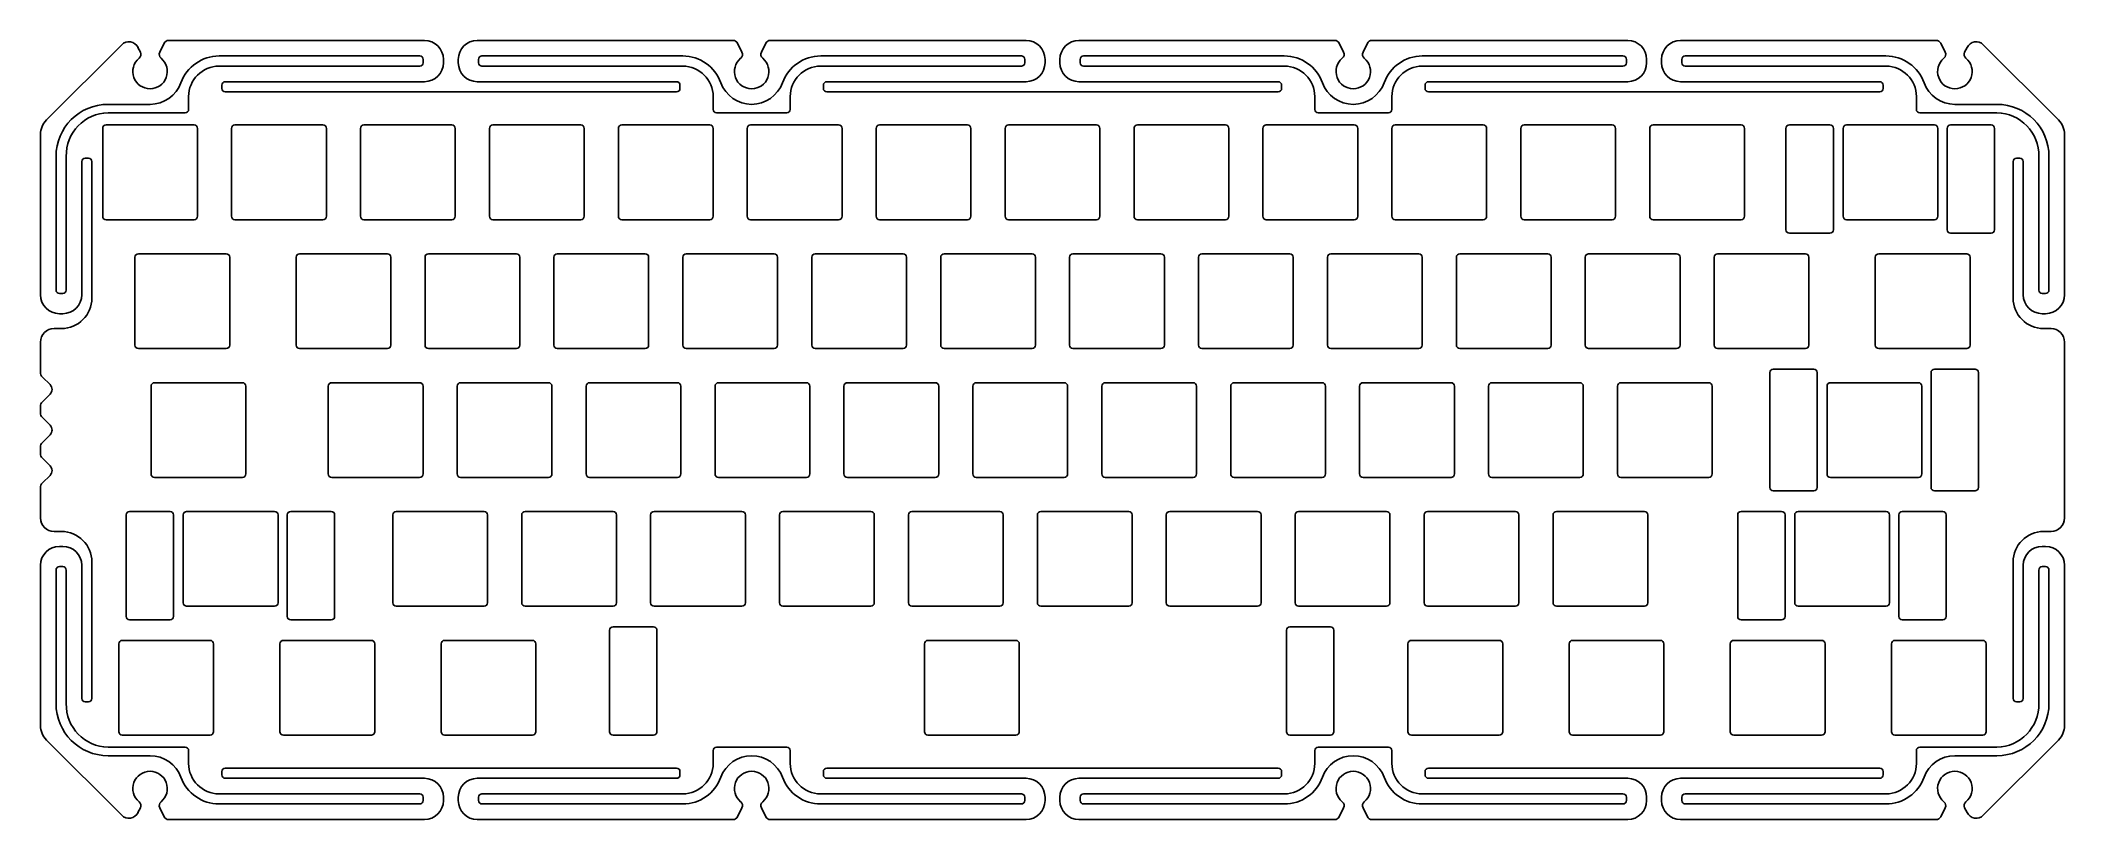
# Model space of a CAD drawing. Extents: x 0 to 299, y 0 to 115.
import ezdxf

# ---------------------------------------------------------------- set-up
doc = ezdxf.new("R2010")
doc.units = 0
doc.layers.add('CONT-SERP-23', color=18, linetype='CONTINUOUS')
doc.layers.add('KEYS-140-ANSI-SIMPL', color=18, linetype='CONTINUOUS')

msp = doc.modelspace()

# ---------------------------------------------------------------- linework, layer by layer
at = {"layer": 'CONT-SERP-23'}
for p, q in [((0.88, 103.43), (12.01, 114.56)), ((14.41, 114.17), (14.76, 113.47)), ((17.63, 113.47), (18.28, 114.77)), ((18.95, 115.19), (56.74, 115.19)), ((64.54, 115.19), (102.33, 115.19)), ((103, 114.77), (103.66, 113.47)), ((106.53, 113.47), (107.18, 114.77)), ((107.85, 115.19), (145.64, 115.19)), ((153.44, 115.19), (191.23, 115.19)), ((191.9, 114.77), (192.56, 113.47)), ((195.43, 113.47), (196.08, 114.77)), ((196.75, 115.19), (234.54, 115.19)), ((242.34, 115.19), (280.13, 115.19)), ((280.8, 114.77), (281.46, 113.47)), ((284.33, 113.47), (284.68, 114.17)), ((287.08, 114.56), (298.21, 103.43)), ((56.04, 112.89), (26.39, 112.89)), ((26.39, 111.39), (56.04, 111.39)), ((56.54, 111.89), (56.54, 112.39)), ((59.54, 112.39), (59.54, 111.89)), ((61.74, 111.89), (61.74, 112.39)), ((64.74, 111.89), (64.74, 112.39)), ((65.24, 112.89), (94.9, 112.89)), ((94.9, 111.39), (65.24, 111.39)), ((115.29, 112.89), (144.94, 112.89)), ((144.94, 111.39), (115.29, 111.39)), ((145.44, 112.39), (145.44, 111.89)), ((148.44, 112.39), (148.44, 111.89)), ((150.64, 111.89), (150.64, 112.39)), ((153.64, 112.39), (153.64, 111.89)), ((183.8, 112.89), (154.14, 112.89)), ((154.14, 111.39), (183.8, 111.39)), ((233.84, 112.89), (204.19, 112.89)), ((204.19, 111.39), (233.84, 111.39)), ((234.34, 111.89), (234.34, 112.39)), ((237.34, 112.39), (237.34, 111.89)), ((239.54, 111.89), (239.54, 112.39)), ((242.54, 111.89), (242.54, 112.39)), ((243.04, 112.89), (272.7, 112.89)), ((272.7, 111.39), (243.04, 111.39)), ((26.79, 108.59), (26.79, 108.09)), ((56.74, 109.09), (27.29, 109.09)), ((94, 109.09), (64.54, 109.09)), ((94.5, 108.09), (94.5, 108.59)), ((115.69, 108.59), (115.69, 108.09)), ((145.64, 109.09), (116.19, 109.09)), ((182.9, 109.09), (153.44, 109.09)), ((183.4, 108.09), (183.4, 108.59)), ((204.59, 108.59), (204.59, 108.09)), ((234.54, 109.09), (205.09, 109.09)), ((271.8, 109.09), (242.34, 109.09)), ((272.3, 108.09), (272.3, 108.59)), ((16.19, 105.74), (10, 105.74)), ((21.89, 104.99), (21.89, 106.89)), ((27.29, 107.59), (94, 107.59)), ((99.4, 104.99), (99.4, 106.89)), ((110.79, 106.89), (110.79, 104.99)), ((116.19, 107.59), (182.9, 107.59)), ((188.3, 106.89), (188.3, 104.99)), ((199.69, 104.99), (199.69, 106.89)), ((205.09, 107.59), (271.8, 107.59)), ((277.2, 104.99), (277.2, 106.89)), ((282.89, 105.74), (289.09, 105.74)), ((10, 104.49), (21.39, 104.49)), ((110.29, 104.49), (99.9, 104.49)), ((188.8, 104.49), (199.19, 104.49)), ((289.09, 104.49), (277.7, 104.49)), ((0, 77.59), (0, 101.31)), ((299.09, 101.31), (299.09, 77.59)), ((2.3, 98.04), (2.3, 78.29)), ((3.8, 78.29), (3.8, 98.04)), ((6.1, 97.29), (6.1, 77.59)), ((7.1, 97.79), (6.6, 97.79)), ((7.6, 77.09), (7.6, 97.29)), ((291.49, 97.29), (291.49, 77.09)), ((292.49, 97.79), (291.99, 97.79)), ((292.99, 77.59), (292.99, 97.29)), ((295.29, 78.29), (295.29, 98.04)), ((296.79, 98.04), (296.79, 78.29)), ((2.8, 77.79), (3.3, 77.79)), ((296.29, 77.79), (295.79, 77.79)), ((3.3, 74.79), (2.8, 74.79)), ((296.29, 74.79), (295.79, 74.79)), ((2, 72.59), (3.1, 72.59)), ((295.99, 72.59), (297.09, 72.59)), ((0, 66.13), (0, 70.59)), ((299.09, 70.59), (299.09, 44.59)), ((1.41, 64.3), (0.29, 65.42)), ((0.29, 61.77), (1.41, 62.89)), ((0, 60.13), (0, 61.06)), ((1.41, 58.3), (0.29, 59.42)), ((0.29, 55.77), (1.41, 56.89)), ((0, 54.13), (0, 55.06)), ((1.41, 52.3), (0.29, 53.42)), ((0.29, 49.77), (1.41, 50.89)), ((0, 44.59), (0, 49.06)), ((3.1, 42.59), (2, 42.59)), ((297.09, 42.59), (295.99, 42.59)), ((2.8, 40.39), (3.3, 40.39)), ((295.79, 40.39), (296.29, 40.39)), ((0, 13.88), (0, 37.59)), ((2.3, 17.14), (2.3, 36.89)), ((2.8, 37.39), (3.3, 37.39)), ((3.8, 36.89), (3.8, 17.14)), ((6.1, 37.59), (6.1, 17.89)), ((7.6, 17.89), (7.6, 38.09)), ((291.49, 38.09), (291.49, 17.89)), ((292.99, 17.89), (292.99, 37.59)), ((295.29, 36.89), (295.29, 17.14)), ((296.29, 37.39), (295.79, 37.39)), ((296.79, 17.14), (296.79, 36.89)), ((299.09, 37.59), (299.09, 13.88)), ((6.6, 17.39), (7.1, 17.39)), ((291.99, 17.39), (292.49, 17.39)), ((12.01, 0.63), (0.88, 11.76)), ((10, 10.69), (21.39, 10.69)), ((16.19, 9.44), (10, 9.44)), ((21.89, 10.19), (21.89, 8.3)), ((99.4, 10.19), (99.4, 8.3)), ((110.29, 10.69), (99.9, 10.69)), ((110.79, 8.3), (110.79, 10.19)), ((188.3, 8.3), (188.3, 10.19)), ((188.8, 10.69), (199.19, 10.69)), ((199.69, 10.19), (199.69, 8.3)), ((277.2, 10.19), (277.2, 8.3)), ((289.09, 10.69), (277.7, 10.69)), ((282.89, 9.44), (289.09, 9.44)), ((298.21, 11.76), (287.08, 0.63)), ((26.79, 7.1), (26.79, 6.6)), ((94, 7.6), (27.29, 7.6)), ((27.29, 6.1), (56.74, 6.1)), ((64.54, 6.1), (94, 6.1)), ((94.5, 6.6), (94.5, 7.1)), ((115.69, 7.1), (115.69, 6.6)), ((182.9, 7.6), (116.19, 7.6)), ((116.19, 6.1), (145.64, 6.1)), ((153.44, 6.1), (182.9, 6.1)), ((183.4, 6.6), (183.4, 7.1)), ((204.59, 7.1), (204.59, 6.6)), ((271.8, 7.6), (205.09, 7.6)), ((205.09, 6.1), (234.54, 6.1)), ((242.34, 6.1), (271.8, 6.1)), ((272.3, 6.6), (272.3, 7.1)), ((26.39, 3.8), (56.04, 3.8)), ((56.54, 3.3), (56.54, 2.8)), ((59.54, 3.3), (59.54, 2.8)), ((61.74, 2.8), (61.74, 3.3)), ((64.74, 3.3), (64.74, 2.8)), ((94.9, 3.8), (65.24, 3.8)), ((144.94, 3.8), (115.29, 3.8)), ((145.44, 2.8), (145.44, 3.3)), ((148.44, 3.3), (148.44, 2.8)), ((150.64, 2.8), (150.64, 3.3)), ((153.64, 2.8), (153.64, 3.3)), ((154.14, 3.8), (183.8, 3.8)), ((204.19, 3.8), (233.84, 3.8)), ((234.34, 3.3), (234.34, 2.8)), ((237.34, 3.3), (237.34, 2.8)), ((239.54, 2.8), (239.54, 3.3)), ((242.54, 3.3), (242.54, 2.8)), ((272.7, 3.8), (243.04, 3.8)), ((14.76, 1.72), (14.41, 1.02)), ((18.28, 0.41), (17.63, 1.72)), ((56.74, 0), (18.95, 0)), ((56.04, 2.3), (26.39, 2.3)), ((65.24, 2.3), (94.9, 2.3)), ((103.66, 1.72), (103, 0.41)), ((107.18, 0.41), (106.53, 1.72)), ((115.29, 2.3), (144.94, 2.3)), ((183.8, 2.3), (154.14, 2.3)), ((192.56, 1.72), (191.9, 0.41)), ((196.08, 0.41), (195.43, 1.72)), ((233.84, 2.3), (204.19, 2.3)), ((280.13, 0), (242.34, 0)), ((243.04, 2.3), (272.7, 2.3)), ((281.46, 1.72), (280.8, 0.41)), ((284.68, 1.02), (284.33, 1.72)), ((102.33, 0), (64.54, 0)), ((145.64, 0), (107.85, 0)), ((191.23, 0), (153.44, 0)), ((234.54, 0), (196.75, 0))]:
    msp.add_line(p, q, dxfattribs=at)
at = {"layer": 'CONT-SERP-23', "extrusion": (0, 0, -1)}
for centre, radius, start, end in [((-13.07, 113.49), 1.5, 45, 153.4349), ((-18.95, 114.44), 0.75, 26.5651, 90), ((-56.74, 112.39), 2.8, 90, 180), ((-64.54, 112.39), 2.8, 0, 90), ((-102.33, 114.44), 0.75, 90, 153.4349), ((-107.85, 114.44), 0.75, 26.5651, 90), ((-145.64, 112.39), 2.8, 90, 180), ((-153.44, 112.39), 2.8, 0, 90), ((-191.23, 114.44), 0.75, 90, 153.4349), ((-196.75, 114.44), 0.75, 26.5651, 90), ((-234.54, 112.39), 2.8, 90, 180), ((-242.34, 112.39), 2.8, 0, 90), ((-280.13, 114.44), 0.75, 90, 153.4349), ((-286.02, 113.49), 1.5, 26.5651, 135), ((-14.09, 113.13), 0.75, 153.4349, 230.2984), ((-18.3, 113.13), 0.75, 309.7016, 26.5651), ((-26.39, 106.89), 4.5, 0, 90), ((-56.74, 111.89), 2.8, 180, 270), ((-64.54, 111.89), 2.8, 270, 0), ((-65.24, 112.39), 0.5, 0, 90), ((-65.24, 111.89), 0.5, 270, 0), ((-94.9, 106.89), 6, 90, 160.0262), ((-102.99, 113.13), 0.75, 153.4349, 230.2984), ((-107.2, 113.13), 0.75, 309.7016, 26.5651), ((-115.29, 106.89), 6, 19.9738, 90), ((-144.94, 112.39), 0.5, 90, 180), ((-144.94, 111.89), 0.5, 180, 270), ((-145.64, 111.89), 2.8, 180, 270), ((-153.44, 111.89), 2.8, 270, 0), ((-183.8, 106.89), 4.5, 90, 180), ((-191.89, 113.13), 0.75, 153.4349, 230.2984), ((-196.1, 113.13), 0.75, 309.7016, 26.5651), ((-204.19, 106.89), 4.5, 0, 90), ((-234.54, 111.89), 2.8, 180, 270), ((-242.34, 111.89), 2.8, 270, 0), ((-243.04, 112.39), 0.5, 0, 90), ((-243.04, 111.89), 0.5, 270, 0), ((-272.7, 106.89), 6, 90, 160.0262), ((-280.79, 113.13), 0.75, 153.4349, 230.2984), ((-285, 113.13), 0.75, 309.7016, 26.5651), ((-16.19, 110.59), 4.85, 199.9738, 270), ((-193.99, 110.59), 4.85, 199.9738, 340.0262), ((-99.9, 104.99), 0.5, 270, 0), ((-110.29, 104.99), 0.5, 180, 270), ((-277.7, 104.99), 0.5, 270, 0), ((-289.09, 98.04), 7.7, 90, 180), ((-3, 101.31), 3, 0, 45), ((-10.13, 98.17), 6.33, 358.8902, 88.8454), ((-296.09, 101.31), 3, 135, 180), ((-295.79, 78.29), 0.5, 270, 0), ((-296.29, 78.29), 0.5, 180, 270), ((-2.8, 77.59), 2.8, 270, 0), ((-3.3, 77.59), 2.8, 180, 270), ((-295.79, 77.59), 2.8, 270, 0), ((-296.29, 77.59), 2.8, 180, 270), ((-2, 70.59), 2, 0, 90), ((-297.09, 70.59), 2, 90, 180), ((-1, 66.13), 1, 315, 0), ((-1, 61.06), 1, 0, 45), ((-1, 60.13), 1, 315, 0), ((-1, 55.06), 1, 0, 45), ((-1, 54.13), 1, 315, 0), ((-1, 49.06), 1, 0, 45), ((-2, 44.59), 2, 270, 0), ((-297.09, 44.59), 2, 180, 270), ((-2.8, 37.59), 2.8, 0, 90), ((-3.3, 37.59), 2.8, 90, 180), ((-295.79, 37.59), 2.8, 0, 90), ((-296.29, 37.59), 2.8, 90, 180), ((-2.8, 36.89), 0.5, 0, 90), ((-3.3, 36.89), 0.5, 90, 180), ((-10, 17.14), 7.7, 270, 0), ((-288.96, 17.02), 6.33, 178.8902, 268.8454), ((-3, 13.88), 3, 315, 0), ((-296.09, 13.88), 3, 180, 225), ((-21.39, 10.19), 0.5, 90, 180), ((-105.09, 4.59), 4.85, 19.9738, 160.0262), ((-188.8, 10.19), 0.5, 0, 90), ((-199.19, 10.19), 0.5, 90, 180), ((-282.89, 4.59), 4.85, 19.9738, 90), ((-26.39, 8.3), 6, 270, 340.0262), ((-56.74, 3.3), 2.8, 90, 180), ((-64.54, 3.3), 2.8, 0, 90), ((-94.9, 8.3), 4.5, 180, 270), ((-115.29, 8.3), 4.5, 270, 0), ((-145.64, 3.3), 2.8, 90, 180), ((-153.44, 3.3), 2.8, 0, 90), ((-183.8, 8.3), 6, 199.9738, 270), ((-204.19, 8.3), 6, 270, 340.0262), ((-234.54, 3.3), 2.8, 90, 180), ((-242.34, 3.3), 2.8, 0, 90), ((-272.7, 8.3), 4.5, 180, 270), ((-56.04, 3.3), 0.5, 90, 180), ((-154.14, 3.3), 0.5, 0, 90), ((-233.84, 3.3), 0.5, 90, 180), ((-13.07, 1.69), 1.5, 206.5651, 315), ((-14.09, 2.05), 0.75, 129.7016, 206.5651), ((-18.3, 2.05), 0.75, 333.4349, 50.2984), ((-18.95, 0.75), 0.75, 270, 333.4349), ((-56.04, 2.8), 0.5, 180, 270), ((-56.74, 2.8), 2.8, 180, 270), ((-64.54, 2.8), 2.8, 270, 0), ((-102.33, 0.75), 0.75, 206.5651, 270), ((-102.99, 2.05), 0.75, 129.7016, 206.5651), ((-107.2, 2.05), 0.75, 333.4349, 50.2984), ((-107.85, 0.75), 0.75, 270, 333.4349), ((-145.64, 2.8), 2.8, 180, 270), ((-153.44, 2.8), 2.8, 270, 0), ((-154.14, 2.8), 0.5, 270, 0), ((-191.23, 0.75), 0.75, 206.5651, 270), ((-191.89, 2.05), 0.75, 129.7016, 206.5651), ((-196.1, 2.05), 0.75, 333.4349, 50.2984), ((-196.75, 0.75), 0.75, 270, 333.4349), ((-233.84, 2.8), 0.5, 180, 270), ((-234.54, 2.8), 2.8, 180, 270), ((-242.34, 2.8), 2.8, 270, 0), ((-280.13, 0.75), 0.75, 206.5651, 270), ((-280.79, 2.05), 0.75, 129.7016, 206.5651), ((-285, 2.05), 0.75, 333.4349, 50.2984), ((-286.02, 1.69), 1.5, 225, 333.4349)]:
    msp.add_arc(centre, radius, start, end, dxfattribs=at)
at = {"layer": 'CONT-SERP-23'}
for centre, radius, start, end in [((16.19, 110.59), 2.55, 129.7016, 50.2984), ((26.39, 106.89), 6, 90, 160.0262), ((56.04, 112.39), 0.5, 0, 90), ((56.04, 111.89), 0.5, 270, 0), ((94.9, 106.89), 4.5, 0, 90), ((105.09, 110.59), 2.55, 129.7016, 50.2984), ((115.29, 106.89), 4.5, 90, 180), ((154.14, 112.39), 0.5, 90, 180), ((154.14, 111.89), 0.5, 180, 270), ((183.8, 106.89), 6, 19.9738, 90), ((193.99, 110.59), 2.55, 129.7016, 50.2984), ((204.19, 106.89), 6, 90, 160.0262), ((233.84, 112.39), 0.5, 0, 90), ((233.84, 111.89), 0.5, 270, 0), ((272.7, 106.89), 4.5, 0, 90), ((282.89, 110.59), 2.55, 129.7016, 50.2984), ((27.29, 108.59), 0.5, 90, 180), ((27.29, 108.09), 0.5, 180, 270), ((94, 108.59), 0.5, 0, 90), ((94, 108.09), 0.5, 270, 0), ((105.09, 110.59), 4.85, 199.9738, 340.0262), ((116.19, 108.59), 0.5, 90, 180), ((116.19, 108.09), 0.5, 180, 270), ((182.9, 108.59), 0.5, 0, 90), ((182.9, 108.09), 0.5, 270, 0), ((205.09, 108.59), 0.5, 90, 180), ((205.09, 108.09), 0.5, 180, 270), ((271.8, 108.59), 0.5, 0, 90), ((271.8, 108.09), 0.5, 270, 0), ((282.89, 110.59), 4.85, 199.9738, 270), ((10, 98.04), 7.7, 90, 180), ((21.39, 104.99), 0.5, 270, 0), ((188.8, 104.99), 0.5, 180, 270), ((199.19, 104.99), 0.5, 270, 0), ((288.96, 98.17), 6.33, 358.8902, 88.8454), ((6.6, 97.29), 0.5, 90, 180), ((7.1, 97.29), 0.5, 0, 90), ((291.99, 97.29), 0.5, 90, 180), ((292.49, 97.29), 0.5, 0, 90), ((2.8, 78.29), 0.5, 180, 270), ((3.3, 78.29), 0.5, 270, 0), ((3.1, 77.09), 4.5, 270, 0), ((295.99, 77.09), 4.5, 180, 270), ((0.71, 63.59), 1, 315, 45), ((0.71, 57.59), 1, 315, 45), ((0.71, 51.59), 1, 315, 45), ((3.1, 38.09), 4.5, 0, 90), ((295.99, 38.09), 4.5, 90, 180), ((295.79, 36.89), 0.5, 90, 180), ((296.29, 36.89), 0.5, 0, 90), ((10.13, 17.02), 6.33, 178.8902, 268.8454), ((6.6, 17.89), 0.5, 180, 270), ((7.1, 17.89), 0.5, 270, 0), ((289.09, 17.14), 7.7, 270, 0), ((291.99, 17.89), 0.5, 180, 270), ((292.49, 17.89), 0.5, 270, 0), ((16.19, 4.59), 4.85, 19.9738, 90), ((99.9, 10.19), 0.5, 90, 180), ((110.29, 10.19), 0.5, 0, 90), ((193.99, 4.59), 4.85, 19.9738, 160.0262), ((277.7, 10.19), 0.5, 90, 180), ((16.19, 4.59), 2.55, 309.7016, 230.2984), ((26.39, 8.3), 4.5, 180, 270), ((27.29, 7.1), 0.5, 90, 180), ((27.29, 6.6), 0.5, 180, 270), ((94, 7.1), 0.5, 0, 90), ((94, 6.6), 0.5, 270, 0), ((94.9, 8.3), 6, 270, 340.0262), ((105.09, 4.59), 2.55, 309.7016, 230.2984), ((115.29, 8.3), 6, 199.9738, 270), ((116.19, 7.1), 0.5, 90, 180), ((116.19, 6.6), 0.5, 180, 270), ((182.9, 7.1), 0.5, 0, 90), ((182.9, 6.6), 0.5, 270, 0), ((183.8, 8.3), 4.5, 270, 0), ((193.99, 4.59), 2.55, 309.7016, 230.2984), ((204.19, 8.3), 4.5, 180, 270), ((205.09, 7.1), 0.5, 90, 180), ((205.09, 6.6), 0.5, 180, 270), ((271.8, 7.1), 0.5, 0, 90), ((271.8, 6.6), 0.5, 270, 0), ((272.7, 8.3), 6, 270, 340.0262), ((282.89, 4.59), 2.55, 309.7016, 230.2984), ((65.24, 3.3), 0.5, 90, 180), ((144.94, 3.3), 0.5, 0, 90), ((243.04, 3.3), 0.5, 90, 180), ((65.24, 2.8), 0.5, 180, 270), ((144.94, 2.8), 0.5, 270, 0), ((243.04, 2.8), 0.5, 180, 270)]:
    msp.add_arc(centre, radius, start, end, dxfattribs=at)
at = {"layer": 'KEYS-140-ANSI-SIMPL'}
for p, q in [((9.19, 102.19), (9.19, 89.19)), ((22.69, 102.69), (9.69, 102.69)), ((23.19, 89.19), (23.19, 102.19)), ((28.24, 102.19), (28.24, 89.19)), ((41.74, 102.69), (28.74, 102.69)), ((42.24, 89.19), (42.24, 102.19)), ((47.29, 102.19), (47.29, 89.19)), ((60.79, 102.69), (47.79, 102.69)), ((61.29, 89.19), (61.29, 102.19)), ((66.34, 102.19), (66.34, 89.19)), ((79.84, 102.69), (66.84, 102.69)), ((80.34, 89.19), (80.34, 102.19)), ((85.39, 102.19), (85.39, 89.19)), ((98.89, 102.69), (85.89, 102.69)), ((99.39, 89.19), (99.39, 102.19)), ((104.44, 102.19), (104.44, 89.19)), ((117.94, 102.69), (104.94, 102.69)), ((118.44, 89.19), (118.44, 102.19)), ((123.49, 102.19), (123.49, 89.19)), ((136.99, 102.69), (123.99, 102.69)), ((137.49, 89.19), (137.49, 102.19)), ((142.54, 102.19), (142.54, 89.19)), ((156.04, 102.69), (143.04, 102.69)), ((156.54, 89.19), (156.54, 102.19)), ((161.59, 102.19), (161.59, 89.19)), ((175.09, 102.69), (162.09, 102.69)), ((175.59, 89.19), (175.59, 102.19)), ((180.64, 102.19), (180.64, 89.19)), ((194.14, 102.69), (181.14, 102.69)), ((194.64, 89.19), (194.64, 102.19)), ((199.69, 102.19), (199.69, 89.19)), ((213.19, 102.69), (200.19, 102.69)), ((213.69, 89.19), (213.69, 102.19)), ((218.74, 102.19), (218.74, 89.19)), ((232.24, 102.69), (219.24, 102.69)), ((232.74, 89.19), (232.74, 102.19)), ((237.79, 102.19), (237.79, 89.19)), ((251.29, 102.69), (238.29, 102.69)), ((251.79, 89.19), (251.79, 102.19)), ((257.93, 102.19), (257.93, 87.19)), ((264.43, 102.69), (258.43, 102.69)), ((264.93, 87.19), (264.93, 102.19)), ((266.37, 102.19), (266.37, 89.19)), ((279.87, 102.69), (266.87, 102.69)), ((280.37, 89.19), (280.37, 102.19)), ((281.74, 102.19), (281.74, 87.19)), ((288.24, 102.69), (282.24, 102.69)), ((288.74, 87.19), (288.74, 102.19)), ((9.69, 88.69), (22.69, 88.69)), ((28.74, 88.69), (41.74, 88.69)), ((47.79, 88.69), (60.79, 88.69)), ((66.84, 88.69), (79.84, 88.69)), ((85.89, 88.69), (98.89, 88.69)), ((104.94, 88.69), (117.94, 88.69)), ((123.99, 88.69), (136.99, 88.69)), ((143.04, 88.69), (156.04, 88.69)), ((162.09, 88.69), (175.09, 88.69)), ((181.14, 88.69), (194.14, 88.69)), ((200.19, 88.69), (213.19, 88.69)), ((219.24, 88.69), (232.24, 88.69)), ((238.29, 88.69), (251.29, 88.69)), ((266.87, 88.69), (279.87, 88.69)), ((258.43, 86.69), (264.43, 86.69)), ((282.24, 86.69), (288.24, 86.69)), ((13.96, 83.14), (13.96, 70.14)), ((27.46, 83.64), (14.46, 83.64)), ((27.96, 70.14), (27.96, 83.14)), ((37.77, 83.14), (37.77, 70.14)), ((51.27, 83.64), (38.27, 83.64)), ((51.77, 70.14), (51.77, 83.14)), ((56.82, 83.14), (56.82, 70.14)), ((70.32, 83.64), (57.32, 83.64)), ((70.82, 70.14), (70.82, 83.14)), ((75.87, 83.14), (75.87, 70.14)), ((89.37, 83.64), (76.37, 83.64)), ((89.87, 70.14), (89.87, 83.14)), ((94.92, 83.14), (94.92, 70.14)), ((108.42, 83.64), (95.42, 83.64)), ((108.92, 70.14), (108.92, 83.14)), ((113.97, 83.14), (113.97, 70.14)), ((127.47, 83.64), (114.47, 83.64)), ((127.97, 70.14), (127.97, 83.14)), ((133.02, 83.14), (133.02, 70.14)), ((146.52, 83.64), (133.52, 83.64)), ((147.02, 70.14), (147.02, 83.14)), ((152.07, 83.14), (152.07, 70.14)), ((165.57, 83.64), (152.57, 83.64)), ((166.07, 70.14), (166.07, 83.14)), ((171.12, 83.14), (171.12, 70.14)), ((184.62, 83.64), (171.62, 83.64)), ((185.12, 70.14), (185.12, 83.14)), ((190.17, 83.14), (190.17, 70.14)), ((203.67, 83.64), (190.67, 83.64)), ((204.17, 70.14), (204.17, 83.14)), ((209.22, 83.14), (209.22, 70.14)), ((222.72, 83.64), (209.72, 83.64)), ((223.22, 70.14), (223.22, 83.14)), ((228.27, 83.14), (228.27, 70.14)), ((241.77, 83.64), (228.77, 83.64)), ((242.27, 70.14), (242.27, 83.14)), ((247.32, 83.14), (247.32, 70.14)), ((260.82, 83.64), (247.82, 83.64)), ((261.32, 70.14), (261.32, 83.14)), ((271.13, 83.14), (271.13, 70.14)), ((284.63, 83.64), (271.63, 83.64)), ((285.13, 70.14), (285.13, 83.14)), ((14.46, 69.64), (27.46, 69.64)), ((38.27, 69.64), (51.27, 69.64)), ((57.32, 69.64), (70.32, 69.64)), ((76.37, 69.64), (89.37, 69.64)), ((95.42, 69.64), (108.42, 69.64)), ((114.47, 69.64), (127.47, 69.64)), ((133.52, 69.64), (146.52, 69.64)), ((152.57, 69.64), (165.57, 69.64)), ((171.62, 69.64), (184.62, 69.64)), ((190.67, 69.64), (203.67, 69.64)), ((209.72, 69.64), (222.72, 69.64)), ((228.77, 69.64), (241.77, 69.64)), ((247.82, 69.64), (260.82, 69.64)), ((271.63, 69.64), (284.63, 69.64)), ((255.55, 66.09), (255.55, 49.09)), ((262.05, 66.59), (256.05, 66.59)), ((262.55, 49.09), (262.55, 66.09)), ((279.36, 66.09), (279.36, 49.09)), ((285.86, 66.59), (279.86, 66.59)), ((286.36, 49.09), (286.36, 66.09)), ((16.34, 64.09), (16.34, 51.09)), ((29.84, 64.59), (16.84, 64.59)), ((30.34, 51.09), (30.34, 64.09)), ((42.53, 64.09), (42.53, 51.09)), ((56.03, 64.59), (43.03, 64.59)), ((56.53, 51.09), (56.53, 64.09)), ((61.58, 64.09), (61.58, 51.09)), ((75.08, 64.59), (62.08, 64.59)), ((75.58, 51.09), (75.58, 64.09)), ((80.63, 64.09), (80.63, 51.09)), ((94.13, 64.59), (81.13, 64.59)), ((94.63, 51.09), (94.63, 64.09)), ((99.68, 64.09), (99.68, 51.09)), ((113.18, 64.59), (100.18, 64.59)), ((113.68, 51.09), (113.68, 64.09)), ((118.73, 64.09), (118.73, 51.09)), ((132.23, 64.59), (119.23, 64.59)), ((132.73, 51.09), (132.73, 64.09)), ((137.78, 64.09), (137.78, 51.09)), ((151.28, 64.59), (138.28, 64.59)), ((151.78, 51.09), (151.78, 64.09)), ((156.83, 64.09), (156.83, 51.09)), ((170.33, 64.59), (157.33, 64.59)), ((170.83, 51.09), (170.83, 64.09)), ((175.88, 64.09), (175.88, 51.09)), ((189.38, 64.59), (176.38, 64.59)), ((189.88, 51.09), (189.88, 64.09)), ((194.93, 64.09), (194.93, 51.09)), ((208.43, 64.59), (195.43, 64.59)), ((208.93, 51.09), (208.93, 64.09)), ((213.98, 64.09), (213.98, 51.09)), ((227.48, 64.59), (214.48, 64.59)), ((227.98, 51.09), (227.98, 64.09)), ((233.03, 64.09), (233.03, 51.09)), ((246.53, 64.59), (233.53, 64.59)), ((247.03, 51.09), (247.03, 64.09)), ((263.99, 64.09), (263.99, 51.09)), ((277.49, 64.59), (264.49, 64.59)), ((277.99, 51.09), (277.99, 64.09)), ((16.84, 50.59), (29.84, 50.59)), ((43.03, 50.59), (56.03, 50.59)), ((62.08, 50.59), (75.08, 50.59)), ((81.13, 50.59), (94.13, 50.59)), ((100.18, 50.59), (113.18, 50.59)), ((119.23, 50.59), (132.23, 50.59)), ((138.28, 50.59), (151.28, 50.59)), ((157.33, 50.59), (170.33, 50.59)), ((176.38, 50.59), (189.38, 50.59)), ((195.43, 50.59), (208.43, 50.59)), ((214.48, 50.59), (227.48, 50.59)), ((233.53, 50.59), (246.53, 50.59)), ((256.05, 48.59), (262.05, 48.59)), ((264.49, 50.59), (277.49, 50.59)), ((279.86, 48.59), (285.86, 48.59)), ((12.66, 45.04), (12.66, 30.04)), ((19.16, 45.54), (13.16, 45.54)), ((19.66, 30.04), (19.66, 45.04)), ((21.1, 45.04), (21.1, 32.04)), ((34.6, 45.54), (21.6, 45.54)), ((35.1, 32.04), (35.1, 45.04)), ((36.47, 45.04), (36.47, 30.04)), ((42.97, 45.54), (36.97, 45.54)), ((43.47, 30.04), (43.47, 45.04)), ((52.06, 45.04), (52.06, 32.04)), ((65.56, 45.54), (52.56, 45.54)), ((66.06, 32.04), (66.06, 45.04)), ((71.11, 45.04), (71.11, 32.04)), ((84.61, 45.54), (71.61, 45.54)), ((85.11, 32.04), (85.11, 45.04)), ((90.16, 45.04), (90.16, 32.04)), ((103.66, 45.54), (90.66, 45.54)), ((104.16, 32.04), (104.16, 45.04)), ((109.21, 45.04), (109.21, 32.04)), ((122.71, 45.54), (109.71, 45.54)), ((123.21, 32.04), (123.21, 45.04)), ((128.26, 45.04), (128.26, 32.04)), ((141.76, 45.54), (128.76, 45.54)), ((142.26, 32.04), (142.26, 45.04)), ((147.31, 45.04), (147.31, 32.04)), ((160.81, 45.54), (147.81, 45.54)), ((161.31, 32.04), (161.31, 45.04)), ((166.36, 45.04), (166.36, 32.04)), ((179.86, 45.54), (166.86, 45.54)), ((180.36, 32.04), (180.36, 45.04)), ((185.41, 45.04), (185.41, 32.04)), ((198.91, 45.54), (185.91, 45.54)), ((199.41, 32.04), (199.41, 45.04)), ((204.46, 45.04), (204.46, 32.04)), ((217.96, 45.54), (204.96, 45.54)), ((218.46, 32.04), (218.46, 45.04)), ((223.51, 45.04), (223.51, 32.04)), ((237.01, 45.54), (224.01, 45.54)), ((237.51, 32.04), (237.51, 45.04)), ((250.79, 45.04), (250.79, 30.04)), ((257.29, 45.54), (251.29, 45.54)), ((257.79, 30.04), (257.79, 45.04)), ((259.22, 45.04), (259.22, 32.04)), ((272.72, 45.54), (259.72, 45.54)), ((273.22, 32.04), (273.22, 45.04)), ((274.6, 45.04), (274.6, 30.04)), ((281.1, 45.54), (275.1, 45.54)), ((281.6, 30.04), (281.6, 45.04)), ((21.6, 31.54), (34.6, 31.54)), ((52.56, 31.54), (65.56, 31.54)), ((71.61, 31.54), (84.61, 31.54)), ((90.66, 31.54), (103.66, 31.54)), ((109.71, 31.54), (122.71, 31.54)), ((128.76, 31.54), (141.76, 31.54)), ((147.81, 31.54), (160.81, 31.54)), ((166.86, 31.54), (179.86, 31.54)), ((185.91, 31.54), (198.91, 31.54)), ((204.96, 31.54), (217.96, 31.54)), ((224.01, 31.54), (237.01, 31.54)), ((259.72, 31.54), (272.72, 31.54)), ((13.16, 29.54), (19.16, 29.54)), ((36.97, 29.54), (42.97, 29.54)), ((84.1, 27.99), (84.1, 12.99)), ((90.6, 28.49), (84.6, 28.49)), ((91.1, 12.99), (91.1, 27.99)), ((184.11, 27.99), (184.11, 12.99)), ((190.61, 28.49), (184.61, 28.49)), ((191.11, 12.99), (191.11, 27.99)), ((251.29, 29.54), (257.29, 29.54)), ((275.1, 29.54), (281.1, 29.54)), ((11.58, 25.99), (11.58, 12.99)), ((25.08, 26.49), (12.08, 26.49)), ((25.58, 12.99), (25.58, 25.99)), ((35.39, 25.99), (35.39, 12.99)), ((48.89, 26.49), (35.89, 26.49)), ((49.39, 12.99), (49.39, 25.99)), ((59.2, 25.99), (59.2, 12.99)), ((72.7, 26.49), (59.7, 26.49)), ((73.2, 12.99), (73.2, 25.99)), ((130.64, 25.99), (130.64, 12.99)), ((144.14, 26.49), (131.14, 26.49)), ((144.64, 12.99), (144.64, 25.99)), ((202.07, 25.99), (202.07, 12.99)), ((215.57, 26.49), (202.57, 26.49)), ((216.07, 12.99), (216.07, 25.99)), ((225.89, 25.99), (225.89, 12.99)), ((239.39, 26.49), (226.39, 26.49)), ((239.89, 12.99), (239.89, 25.99)), ((249.7, 25.99), (249.7, 12.99)), ((263.2, 26.49), (250.2, 26.49)), ((263.7, 12.99), (263.7, 25.99)), ((273.51, 25.99), (273.51, 12.99)), ((287.01, 26.49), (274.01, 26.49)), ((287.51, 12.99), (287.51, 25.99)), ((12.08, 12.49), (25.08, 12.49)), ((35.89, 12.49), (48.89, 12.49)), ((59.7, 12.49), (72.7, 12.49)), ((84.6, 12.49), (90.6, 12.49)), ((131.14, 12.49), (144.14, 12.49)), ((184.61, 12.49), (190.61, 12.49)), ((202.57, 12.49), (215.57, 12.49)), ((226.39, 12.49), (239.39, 12.49)), ((250.2, 12.49), (263.2, 12.49)), ((274.01, 12.49), (287.01, 12.49))]:
    msp.add_line(p, q, dxfattribs=at)
for centre, start, end in [((9.69, 102.19), 90, 180), ((22.69, 102.19), 0, 90), ((28.74, 102.19), 90, 180), ((41.74, 102.19), 0, 90), ((47.79, 102.19), 90, 180), ((60.79, 102.19), 0, 90), ((66.84, 102.19), 90, 180), ((79.84, 102.19), 0, 90), ((85.89, 102.19), 90, 180), ((98.89, 102.19), 0, 90), ((104.94, 102.19), 90, 180), ((117.94, 102.19), 0, 90), ((123.99, 102.19), 90, 180), ((136.99, 102.19), 0, 90), ((143.04, 102.19), 90, 180), ((156.04, 102.19), 0, 90), ((162.09, 102.19), 90, 180), ((175.09, 102.19), 0, 90), ((181.14, 102.19), 90, 180), ((194.14, 102.19), 0, 90), ((200.19, 102.19), 90, 180), ((213.19, 102.19), 0, 90), ((219.24, 102.19), 90, 180), ((232.24, 102.19), 0, 90), ((238.29, 102.19), 90, 180), ((251.29, 102.19), 0, 90), ((258.43, 102.19), 90, 180), ((264.43, 102.19), 0, 90), ((266.87, 102.19), 90, 180), ((279.87, 102.19), 0, 90), ((282.24, 102.19), 90, 180), ((288.24, 102.19), 0, 90), ((9.69, 89.19), 180, 270), ((22.69, 89.19), 270, 0), ((28.74, 89.19), 180, 270), ((41.74, 89.19), 270, 0), ((47.79, 89.19), 180, 270), ((60.79, 89.19), 270, 0), ((66.84, 89.19), 180, 270), ((79.84, 89.19), 270, 0), ((85.89, 89.19), 180, 270), ((98.89, 89.19), 270, 0), ((104.94, 89.19), 180, 270), ((117.94, 89.19), 270, 0), ((123.99, 89.19), 180, 270), ((136.99, 89.19), 270, 0), ((143.04, 89.19), 180, 270), ((156.04, 89.19), 270, 0), ((162.09, 89.19), 180, 270), ((175.09, 89.19), 270, 0), ((181.14, 89.19), 180, 270), ((194.14, 89.19), 270, 0), ((200.19, 89.19), 180, 270), ((213.19, 89.19), 270, 0), ((219.24, 89.19), 180, 270), ((232.24, 89.19), 270, 0), ((238.29, 89.19), 180, 270), ((251.29, 89.19), 270, 0), ((258.43, 87.19), 180, 270), ((264.43, 87.19), 270, 0), ((266.87, 89.19), 180, 270), ((279.87, 89.19), 270, 0), ((282.24, 87.19), 180, 270), ((288.24, 87.19), 270, 0), ((14.46, 83.14), 90, 180), ((27.46, 83.14), 0, 90), ((38.27, 83.14), 90, 180), ((51.27, 83.14), 0, 90), ((57.32, 83.14), 90, 180), ((70.32, 83.14), 0, 90), ((76.37, 83.14), 90, 180), ((89.37, 83.14), 0, 90), ((95.42, 83.14), 90, 180), ((108.42, 83.14), 0, 90), ((114.47, 83.14), 90, 180), ((127.47, 83.14), 0, 90), ((133.52, 83.14), 90, 180), ((146.52, 83.14), 0, 90), ((152.57, 83.14), 90, 180), ((165.57, 83.14), 0, 90), ((171.62, 83.14), 90, 180), ((184.62, 83.14), 0, 90), ((190.67, 83.14), 90, 180), ((203.67, 83.14), 0, 90), ((209.72, 83.14), 90, 180), ((222.72, 83.14), 0, 90), ((228.77, 83.14), 90, 180), ((241.77, 83.14), 0, 90), ((247.82, 83.14), 90, 180), ((260.82, 83.14), 0, 90), ((271.63, 83.14), 90, 180), ((284.63, 83.14), 0, 90), ((14.46, 70.14), 180, 270), ((27.46, 70.14), 270, 0), ((38.27, 70.14), 180, 270), ((51.27, 70.14), 270, 0), ((57.32, 70.14), 180, 270), ((70.32, 70.14), 270, 0), ((76.37, 70.14), 180, 270), ((89.37, 70.14), 270, 0), ((95.42, 70.14), 180, 270), ((108.42, 70.14), 270, 0), ((114.47, 70.14), 180, 270), ((127.47, 70.14), 270, 0), ((133.52, 70.14), 180, 270), ((146.52, 70.14), 270, 0), ((152.57, 70.14), 180, 270), ((165.57, 70.14), 270, 0), ((171.62, 70.14), 180, 270), ((184.62, 70.14), 270, 0), ((190.67, 70.14), 180, 270), ((203.67, 70.14), 270, 0), ((209.72, 70.14), 180, 270), ((222.72, 70.14), 270, 0), ((228.77, 70.14), 180, 270), ((241.77, 70.14), 270, 0), ((247.82, 70.14), 180, 270), ((260.82, 70.14), 270, 0), ((271.63, 70.14), 180, 270), ((284.63, 70.14), 270, 0), ((256.05, 66.09), 90, 180), ((262.05, 66.09), 0, 90), ((279.86, 66.09), 90, 180), ((285.86, 66.09), 0, 90), ((16.84, 64.09), 90, 180), ((29.84, 64.09), 0, 90), ((43.03, 64.09), 90, 180), ((56.03, 64.09), 0, 90), ((62.08, 64.09), 90, 180), ((75.08, 64.09), 0, 90), ((81.13, 64.09), 90, 180), ((94.13, 64.09), 0, 90), ((100.18, 64.09), 90, 180), ((113.18, 64.09), 0, 90), ((119.23, 64.09), 90, 180), ((132.23, 64.09), 0, 90), ((138.28, 64.09), 90, 180), ((151.28, 64.09), 0, 90), ((157.33, 64.09), 90, 180), ((170.33, 64.09), 0, 90), ((176.38, 64.09), 90, 180), ((189.38, 64.09), 0, 90), ((195.43, 64.09), 90, 180), ((208.43, 64.09), 0, 90), ((214.48, 64.09), 90, 180), ((227.48, 64.09), 0, 90), ((233.53, 64.09), 90, 180), ((246.53, 64.09), 0, 90), ((264.49, 64.09), 90, 180), ((277.49, 64.09), 0, 90), ((16.84, 51.09), 180, 270), ((29.84, 51.09), 270, 0), ((43.03, 51.09), 180, 270), ((56.03, 51.09), 270, 0), ((62.08, 51.09), 180, 270), ((75.08, 51.09), 270, 0), ((81.13, 51.09), 180, 270), ((94.13, 51.09), 270, 0), ((100.18, 51.09), 180, 270), ((113.18, 51.09), 270, 0), ((119.23, 51.09), 180, 270), ((132.23, 51.09), 270, 0), ((138.28, 51.09), 180, 270), ((151.28, 51.09), 270, 0), ((157.33, 51.09), 180, 270), ((170.33, 51.09), 270, 0), ((176.38, 51.09), 180, 270), ((189.38, 51.09), 270, 0), ((195.43, 51.09), 180, 270), ((208.43, 51.09), 270, 0), ((214.48, 51.09), 180, 270), ((227.48, 51.09), 270, 0), ((233.53, 51.09), 180, 270), ((246.53, 51.09), 270, 0), ((264.49, 51.09), 180, 270), ((277.49, 51.09), 270, 0), ((256.05, 49.09), 180, 270), ((262.05, 49.09), 270, 0), ((279.86, 49.09), 180, 270), ((285.86, 49.09), 270, 0), ((13.16, 45.04), 90, 180), ((19.16, 45.04), 0, 90), ((21.6, 45.04), 90, 180), ((34.6, 45.04), 0, 90), ((36.97, 45.04), 90, 180), ((42.97, 45.04), 0, 90), ((52.56, 45.04), 90, 180), ((65.56, 45.04), 0, 90), ((71.61, 45.04), 90, 180), ((84.61, 45.04), 0, 90), ((90.66, 45.04), 90, 180), ((103.66, 45.04), 0, 90), ((109.71, 45.04), 90, 180), ((122.71, 45.04), 0, 90), ((128.76, 45.04), 90, 180), ((141.76, 45.04), 0, 90), ((147.81, 45.04), 90, 180), ((160.81, 45.04), 0, 90), ((166.86, 45.04), 90, 180), ((179.86, 45.04), 0, 90), ((185.91, 45.04), 90, 180), ((198.91, 45.04), 0, 90), ((204.96, 45.04), 90, 180), ((217.96, 45.04), 0, 90), ((224.01, 45.04), 90, 180), ((237.01, 45.04), 0, 90), ((251.29, 45.04), 90, 180), ((257.29, 45.04), 0, 90), ((259.72, 45.04), 90, 180), ((272.72, 45.04), 0, 90), ((275.1, 45.04), 90, 180), ((281.1, 45.04), 0, 90), ((13.16, 30.04), 180, 270), ((19.16, 30.04), 270, 0), ((21.6, 32.04), 180, 270), ((34.6, 32.04), 270, 0), ((36.97, 30.04), 180, 270), ((42.97, 30.04), 270, 0), ((52.56, 32.04), 180, 270), ((65.56, 32.04), 270, 0), ((71.61, 32.04), 180, 270), ((84.61, 32.04), 270, 0), ((90.66, 32.04), 180, 270), ((103.66, 32.04), 270, 0), ((109.71, 32.04), 180, 270), ((122.71, 32.04), 270, 0), ((128.76, 32.04), 180, 270), ((141.76, 32.04), 270, 0), ((147.81, 32.04), 180, 270), ((160.81, 32.04), 270, 0), ((166.86, 32.04), 180, 270), ((179.86, 32.04), 270, 0), ((185.91, 32.04), 180, 270), ((198.91, 32.04), 270, 0), ((204.96, 32.04), 180, 270), ((217.96, 32.04), 270, 0), ((224.01, 32.04), 180, 270), ((237.01, 32.04), 270, 0), ((251.29, 30.04), 180, 270), ((257.29, 30.04), 270, 0), ((259.72, 32.04), 180, 270), ((272.72, 32.04), 270, 0), ((275.1, 30.04), 180, 270), ((281.1, 30.04), 270, 0), ((84.6, 27.99), 90, 180), ((90.6, 27.99), 0, 90), ((184.61, 27.99), 90, 180), ((190.61, 27.99), 0, 90), ((12.08, 25.99), 90, 180), ((25.08, 25.99), 0, 90), ((35.89, 25.99), 90, 180), ((48.89, 25.99), 0, 90), ((59.7, 25.99), 90, 180), ((72.7, 25.99), 0, 90), ((131.14, 25.99), 90, 180), ((144.14, 25.99), 0, 90), ((202.57, 25.99), 90, 180), ((215.57, 25.99), 0, 90), ((226.39, 25.99), 90, 180), ((239.39, 25.99), 0, 90), ((250.2, 25.99), 90, 180), ((263.2, 25.99), 0, 90), ((274.01, 25.99), 90, 180), ((287.01, 25.99), 0, 90), ((12.08, 12.99), 180, 270), ((25.08, 12.99), 270, 0), ((35.89, 12.99), 180, 270), ((48.89, 12.99), 270, 0), ((59.7, 12.99), 180, 270), ((72.7, 12.99), 270, 0), ((84.6, 12.99), 180, 270), ((90.6, 12.99), 270, 0), ((131.14, 12.99), 180, 270), ((144.14, 12.99), 270, 0), ((184.61, 12.99), 180, 270), ((190.61, 12.99), 270, 0), ((202.57, 12.99), 180, 270), ((215.57, 12.99), 270, 0), ((226.39, 12.99), 180, 270), ((239.39, 12.99), 270, 0), ((250.2, 12.99), 180, 270), ((263.2, 12.99), 270, 0), ((274.01, 12.99), 180, 270), ((287.01, 12.99), 270, 0)]:
    msp.add_arc(centre, 0.5, start, end, dxfattribs=at)

doc.saveas('drawing.dxf')
